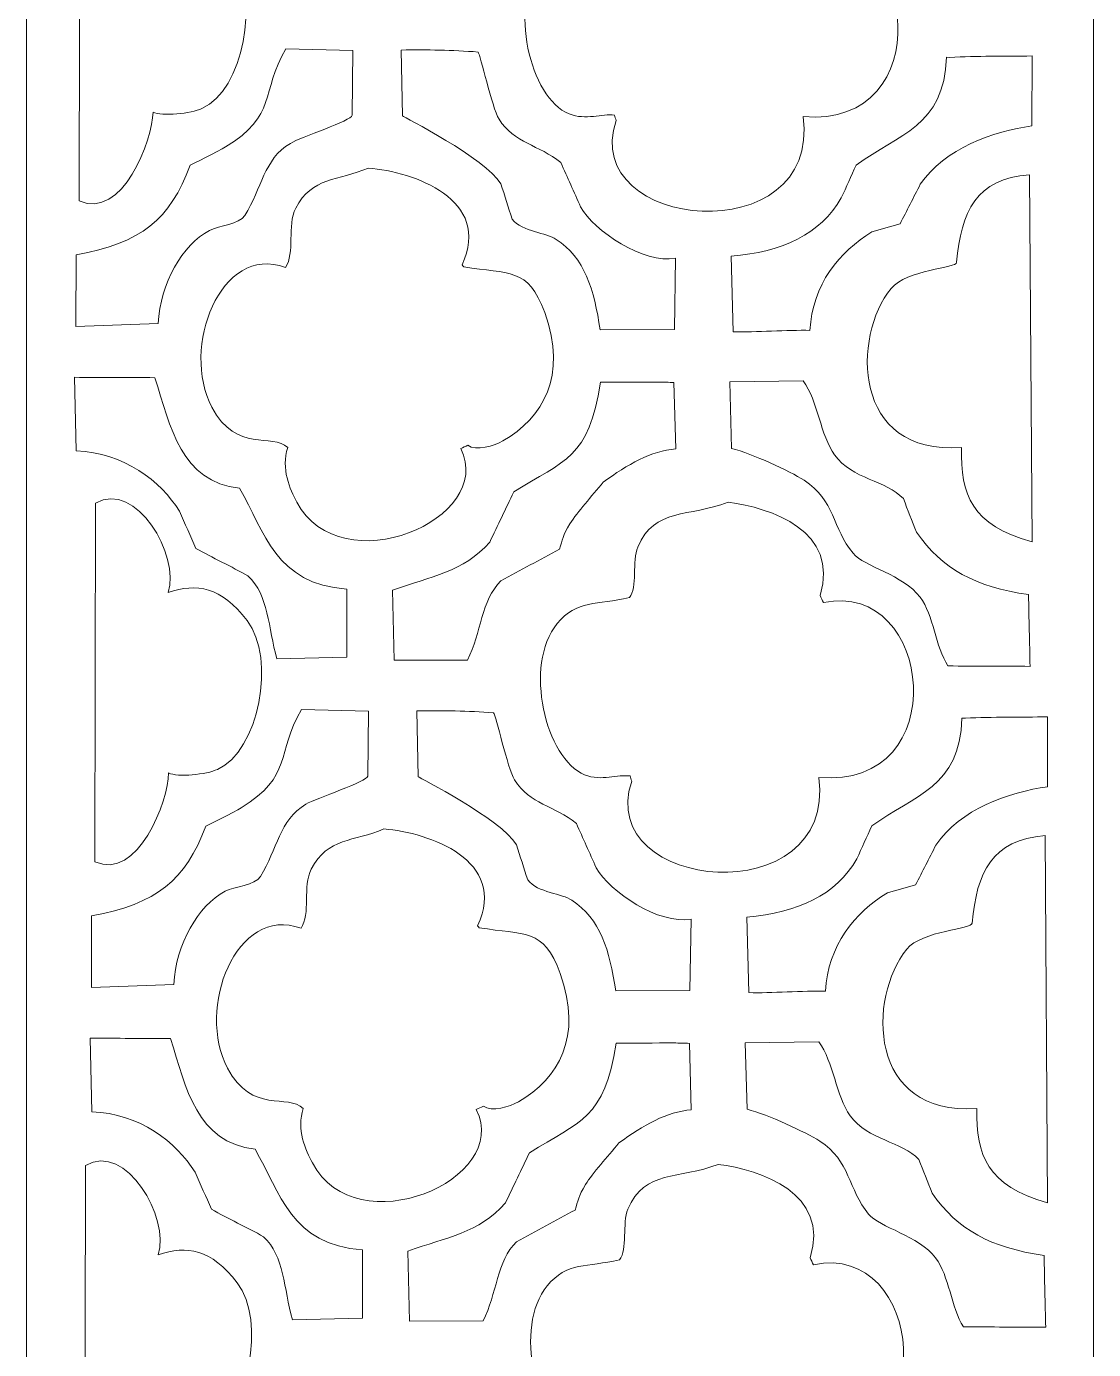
# Model space of a CAD drawing. Header units: centimetres. Extents: x 10.2 to 19.7, y -9.7 to 9.5.
# Drawn here: x 15.35 to 19.68, y -5.41 to -0.04 of the extents above; entities that cross this region are included whole.
import ezdxf

# ---------------------------------------------------------------- set-up
doc = ezdxf.new("R2010")
doc.units = ezdxf.units.CM
doc.header["$MEASUREMENT"] = 0
doc.layers.add('layer 1', color=7, linetype='Continuous')

msp = doc.modelspace()

# ---------------------------------------------------------------- linework, layer by layer
at = {"layer": 'layer 1', "color": 250, "lineweight": 9}
msp.add_open_spline([(15.36916, 9.5), (15.36916, 9.5), (19.65501, 9.5), (19.65501, 9.5), (19.65501, 9.5), (19.66694, 9.5), (19.67667, 9.48901), (19.67667, 9.47555), (19.67667, 9.47555), (19.67667, 9.47555), (19.67667, -9.47423), (19.67667, -9.47423), (19.67667, -9.47423), (19.67667, -9.48769), (19.66694, -9.49868), (19.65501, -9.49868), (19.65501, -9.49868), (19.65501, -9.49868), (15.36916, -9.49868), (15.36916, -9.49868), (15.36916, -9.49868), (15.35723, -9.49868), (15.3475, -9.48769), (15.3475, -9.47423), (15.3475, -9.47423), (15.3475, -9.47423), (15.3475, 9.47555), (15.3475, 9.47555), (15.3475, 9.47555), (15.3475, 9.48901), (15.35723, 9.5), (15.36916, 9.5)], degree=3, knots=[0, 0, 0, 0, 0.1111111, 0.1111111, 0.1111111, 0.1111111, 0.2222222, 0.2222222, 0.2222222, 0.2222222, 0.3333333, 0.3333333, 0.3333333, 0.3333333, 0.4444444, 0.4444444, 0.4444444, 0.4444444, 0.5555556, 0.5555556, 0.5555556, 0.5555556, 0.6666667, 0.6666667, 0.6666667, 0.6666667, 0.7777778, 0.7777778, 0.7777778, 0.7777778, 1, 1, 1, 1], dxfattribs=at)
at = {"layer": 'layer 1', "color": 7, "lineweight": 9}
for points, knots in [([(15.56387, 0.70255), (15.56387, 0.70255), (15.56143, -0.75099), (15.56143, -0.75099), (15.56143, -0.75099), (15.73655, -0.83131), (15.8599, -0.50264), (15.86119, -0.3914), (15.86119, -0.3914), (15.89675, -0.40972), (16.01572, -0.39788), (16.05961, -0.37669), (16.05961, -0.37669), (16.22653, -0.30402), (16.29844, 0.07232), (16.17977, 0.22627), (16.17977, 0.22627), (16.07359, 0.36403), (15.97593, 0.37963), (15.85932, 0.34032), (15.85932, 0.34032), (15.90689, 0.49016), (15.73061, 0.79676), (15.56387, 0.70255)], [0, 0, 0, 0, 0.1428571, 0.1428571, 0.1428571, 0.1428571, 0.2857143, 0.2857143, 0.2857143, 0.2857143, 0.4285714, 0.4285714, 0.4285714, 0.4285714, 0.5714286, 0.5714286, 0.5714286, 0.5714286, 0.7142857, 0.7142857, 0.7142857, 0.7142857, 1, 1, 1, 1]), ([(18.13082, 0.70653), (17.97207, 0.6443), (17.83257, 0.68586), (17.76445, 0.52465), (17.76445, 0.52465), (17.7406, 0.46819), (17.76446, 0.36026), (17.73075, 0.31989), (17.73075, 0.31989), (17.59843, 0.28771), (17.51786, 0.31291), (17.43728, 0.21409), (17.43728, 0.21409), (17.29984, 0.04553), (17.39005, -0.33534), (17.54893, -0.39862), (17.54893, -0.39862), (17.61744, -0.42591), (17.68264, -0.3965), (17.73316, -0.40343), (17.73316, -0.40343), (17.73533, -0.41057), (17.73753, -0.41771), (17.7397, -0.42487), (17.7397, -0.42487), (17.58725, -0.87476), (18.57149, -0.96288), (18.49882, -0.4092), (18.49882, -0.4092), (19.05049, -0.46059), (18.9645, 0.39505), (18.51729, 0.29939), (18.51729, 0.29939), (18.51282, 0.30896), (18.50834, 0.31854), (18.50385, 0.3281), (18.50385, 0.3281), (18.58517, 0.58921), (18.30426, 0.68397), (18.13082, 0.70653)], [0, 0, 0, 0, 0.0909091, 0.0909091, 0.0909091, 0.0909091, 0.1818182, 0.1818182, 0.1818182, 0.1818182, 0.2727273, 0.2727273, 0.2727273, 0.2727273, 0.3636364, 0.3636364, 0.3636364, 0.3636364, 0.4545455, 0.4545455, 0.4545455, 0.4545455, 0.5454545, 0.5454545, 0.5454545, 0.5454545, 0.6363636, 0.6363636, 0.6363636, 0.6363636, 0.7272727, 0.7272727, 0.7272727, 0.7272727, 0.8181818, 0.8181818, 0.8181818, 0.8181818, 1, 1, 1, 1]), ([(16.40002, -0.13468), (16.29612, -0.31301), (16.36596, -0.40372), (16.15565, -0.53248), (16.15565, -0.53248), (16.12885, -0.54889), (16.01192, -0.60672), (16.01192, -0.60672), (16.01192, -0.60672), (15.92895, -0.82797), (15.81414, -0.92157), (15.54862, -0.97046), (15.54862, -0.97046), (15.54862, -0.97046), (15.54813, -1.26118), (15.54813, -1.26118), (15.54813, -1.26118), (15.54813, -1.26118), (15.88171, -1.2486), (15.88171, -1.2486), (15.88171, -1.2486), (15.89104, -1.08603), (15.9804, -0.92837), (16.0901, -0.87112), (16.0901, -0.87112), (16.12979, -0.85041), (16.21072, -0.84746), (16.23348, -0.81106), (16.23348, -0.81106), (16.30325, -0.69948), (16.309, -0.58368), (16.41838, -0.51806), (16.41838, -0.51806), (16.45889, -0.49376), (16.66767, -0.42556), (16.66954, -0.40406), (16.66954, -0.40406), (16.66954, -0.40406), (16.67178, -0.14133), (16.67178, -0.14133), (16.67178, -0.14133), (16.67178, -0.14133), (16.40002, -0.13468), (16.40002, -0.13468)], [0, 0, 0, 0, 0.0833333, 0.0833333, 0.0833333, 0.0833333, 0.1666667, 0.1666667, 0.1666667, 0.1666667, 0.25, 0.25, 0.25, 0.25, 0.3333333, 0.3333333, 0.3333333, 0.3333333, 0.4166667, 0.4166667, 0.4166667, 0.4166667, 0.5, 0.5, 0.5, 0.5, 0.5833333, 0.5833333, 0.5833333, 0.5833333, 0.6666667, 0.6666667, 0.6666667, 0.6666667, 0.75, 0.75, 0.75, 0.75, 0.8333333, 0.8333333, 0.8333333, 0.8333333, 1, 1, 1, 1]), ([(16.86789, -0.13979), (16.86789, -0.13979), (16.87314, -0.40676), (16.87314, -0.40676), (16.87314, -0.40676), (16.87317, -0.40817), (17.21037, -0.57814), (17.2721, -0.68213), (17.2721, -0.68213), (17.28739, -0.72979), (17.3027, -0.77748), (17.31801, -0.82514), (17.31801, -0.82514), (17.35923, -0.87793), (17.45981, -0.87982), (17.49629, -0.90751), (17.49629, -0.90751), (17.61238, -0.98053), (17.65032, -1.11131), (17.67501, -1.27407), (17.67501, -1.27407), (17.67501, -1.27407), (17.97617, -1.27283), (17.97617, -1.27283), (17.97617, -1.27283), (17.97617, -1.27283), (17.98037, -0.98423), (17.98037, -0.98423), (17.98037, -0.98423), (17.85157, -1.00752), (17.64986, -0.87393), (17.59583, -0.77566), (17.59583, -0.77566), (17.56902, -0.71587), (17.54222, -0.65607), (17.51541, -0.59629), (17.51541, -0.59629), (17.42673, -0.5234), (17.32599, -0.51831), (17.26475, -0.41958), (17.26475, -0.41958), (17.23536, -0.37219), (17.18921, -0.15622), (17.17965, -0.14792), (17.17965, -0.14792), (17.0745, -0.13933), (16.97347, -0.13849), (16.86789, -0.13979)], [0, 0, 0, 0, 0.0769231, 0.0769231, 0.0769231, 0.0769231, 0.1538462, 0.1538462, 0.1538462, 0.1538462, 0.2307692, 0.2307692, 0.2307692, 0.2307692, 0.3076923, 0.3076923, 0.3076923, 0.3076923, 0.3846154, 0.3846154, 0.3846154, 0.3846154, 0.4615385, 0.4615385, 0.4615385, 0.4615385, 0.5384615, 0.5384615, 0.5384615, 0.5384615, 0.6153846, 0.6153846, 0.6153846, 0.6153846, 0.6923077, 0.6923077, 0.6923077, 0.6923077, 0.7692308, 0.7692308, 0.7692308, 0.7692308, 0.8461538, 0.8461538, 0.8461538, 0.8461538, 1, 1, 1, 1]), ([(19.0936, -0.16945), (19.0936, -0.16945), (19.07943, -0.16908), (19.07943, -0.16908), (19.07943, -0.16908), (19.07212, -0.45013), (18.88531, -0.4801), (18.71349, -0.60625), (18.71349, -0.60625), (18.69343, -0.65063), (18.67336, -0.69503), (18.65329, -0.73941), (18.65329, -0.73941), (18.56873, -0.88598), (18.41421, -0.95816), (18.20673, -0.97592), (18.20673, -0.97592), (18.20673, -0.97592), (18.21472, -1.28194), (18.21472, -1.28194), (18.21472, -1.28194), (18.30447, -1.28428), (18.43652, -1.274), (18.52627, -1.27634), (18.52627, -1.27634), (18.53463, -1.09119), (18.64707, -0.95614), (18.77733, -0.87737), (18.77733, -0.87737), (18.81543, -0.86654), (18.85354, -0.85571), (18.89163, -0.84489), (18.89163, -0.84489), (18.91902, -0.79125), (18.94643, -0.73759), (18.97382, -0.68394), (18.97382, -0.68394), (19.07126, -0.53908), (19.27093, -0.46823), (19.42671, -0.44758), (19.42671, -0.44758), (19.42671, -0.44758), (19.42701, -0.16395), (19.42701, -0.16395), (19.42701, -0.16395), (19.31781, -0.16551), (19.20481, -0.16358), (19.0936, -0.16945)], [0, 0, 0, 0, 0.0769231, 0.0769231, 0.0769231, 0.0769231, 0.1538462, 0.1538462, 0.1538462, 0.1538462, 0.2307692, 0.2307692, 0.2307692, 0.2307692, 0.3076923, 0.3076923, 0.3076923, 0.3076923, 0.3846154, 0.3846154, 0.3846154, 0.3846154, 0.4615385, 0.4615385, 0.4615385, 0.4615385, 0.5384615, 0.5384615, 0.5384615, 0.5384615, 0.6153846, 0.6153846, 0.6153846, 0.6153846, 0.6923077, 0.6923077, 0.6923077, 0.6923077, 0.7692308, 0.7692308, 0.7692308, 0.7692308, 0.8461538, 0.8461538, 0.8461538, 0.8461538, 1, 1, 1, 1]), ([(16.73485, -0.61848), (16.61227, -0.67037), (16.5058, -0.65312), (16.43989, -0.78097), (16.43989, -0.78097), (16.40372, -0.85118), (16.43856, -0.96276), (16.39819, -1.02097), (16.39819, -1.02097), (16.13399, -0.92373), (15.97265, -1.34874), (16.09978, -1.58754), (16.09978, -1.58754), (16.20074, -1.77716), (16.34433, -1.68926), (16.40751, -1.75157), (16.40751, -1.75157), (16.37868, -1.8366), (16.41712, -1.92123), (16.4443, -1.97233), (16.4443, -1.97233), (16.62311, -2.30868), (17.25403, -2.04105), (17.10938, -1.75568), (17.10938, -1.75568), (17.11896, -1.7512), (17.12853, -1.74673), (17.13809, -1.74225), (17.13809, -1.74225), (17.17018, -1.76716), (17.24674, -1.74423), (17.28037, -1.72468), (17.28037, -1.72468), (17.44311, -1.6301), (17.54229, -1.46262), (17.44994, -1.20439), (17.44994, -1.20439), (17.38292, -1.01702), (17.30459, -1.05058), (17.12151, -1.01856), (17.12151, -1.01856), (17.11921, -1.01614), (17.11691, -1.0137), (17.11461, -1.01128), (17.11461, -1.01128), (17.23834, -0.74429), (16.91871, -0.63344), (16.73485, -0.61848)], [0, 0, 0, 0, 0.0769231, 0.0769231, 0.0769231, 0.0769231, 0.1538462, 0.1538462, 0.1538462, 0.1538462, 0.2307692, 0.2307692, 0.2307692, 0.2307692, 0.3076923, 0.3076923, 0.3076923, 0.3076923, 0.3846154, 0.3846154, 0.3846154, 0.3846154, 0.4615385, 0.4615385, 0.4615385, 0.4615385, 0.5384615, 0.5384615, 0.5384615, 0.5384615, 0.6153846, 0.6153846, 0.6153846, 0.6153846, 0.6923077, 0.6923077, 0.6923077, 0.6923077, 0.7692308, 0.7692308, 0.7692308, 0.7692308, 0.8461538, 0.8461538, 0.8461538, 0.8461538, 1, 1, 1, 1]), ([(19.41656, -0.64532), (19.41656, -0.64532), (19.427, -2.13411), (19.427, -2.13411), (19.427, -2.13411), (19.18237, -2.06572), (19.13661, -1.94234), (19.14049, -1.75158), (19.14049, -1.75158), (18.69512, -1.78325), (18.69763, -1.2997), (18.85549, -1.10617), (18.85549, -1.10617), (18.91772, -1.02989), (19.12282, -1.02383), (19.1209, -1.00047), (19.1209, -1.00047), (19.13917, -0.79442), (19.20184, -0.66165), (19.41656, -0.64532)], [0, 0, 0, 0, 0.1666667, 0.1666667, 0.1666667, 0.1666667, 0.3333333, 0.3333333, 0.3333333, 0.3333333, 0.5, 0.5, 0.5, 0.5, 0.6666667, 0.6666667, 0.6666667, 0.6666667, 1, 1, 1, 1]), ([(16.64783, -2.32509), (16.35685, -2.30517), (16.3147, -2.09313), (16.21175, -1.91663), (16.21175, -1.91663), (15.97561, -1.89079), (15.93099, -1.66754), (15.86891, -1.46807), (15.86891, -1.46807), (15.76021, -1.4676), (15.65147, -1.46713), (15.54277, -1.46665), (15.54277, -1.46665), (15.54277, -1.46665), (15.54918, -1.76465), (15.54918, -1.76465), (15.54918, -1.76465), (15.74363, -1.77234), (15.89166, -1.88681), (15.96824, -2.00956), (15.96824, -2.00956), (15.99057, -2.05977), (16.0129, -2.11001), (16.03522, -2.16021), (16.03522, -2.16021), (16.10044, -2.19736), (16.18104, -2.23453), (16.24623, -2.27166), (16.24623, -2.27166), (16.33146, -2.35014), (16.32703, -2.48119), (16.36389, -2.6084), (16.36389, -2.6084), (16.36389, -2.6084), (16.6477, -2.60163), (16.6477, -2.60163), (16.6477, -2.60163), (16.64774, -2.50945), (16.64778, -2.41726), (16.64783, -2.32509)], [0, 0, 0, 0, 0.0909091, 0.0909091, 0.0909091, 0.0909091, 0.1818182, 0.1818182, 0.1818182, 0.1818182, 0.2727273, 0.2727273, 0.2727273, 0.2727273, 0.3636364, 0.3636364, 0.3636364, 0.3636364, 0.4545455, 0.4545455, 0.4545455, 0.4545455, 0.5454545, 0.5454545, 0.5454545, 0.5454545, 0.6363636, 0.6363636, 0.6363636, 0.6363636, 0.7272727, 0.7272727, 0.7272727, 0.7272727, 0.8181818, 0.8181818, 0.8181818, 0.8181818, 1, 1, 1, 1]), ([(17.91059, -1.48584), (17.83258, -1.48617), (17.75456, -1.4865), (17.67657, -1.48683), (17.67657, -1.48683), (17.62969, -1.79544), (17.53057, -1.80201), (17.32462, -1.93147), (17.32462, -1.93147), (17.29213, -1.99916), (17.25962, -2.06687), (17.22715, -2.13456), (17.22715, -2.13456), (17.11916, -2.25786), (16.98909, -2.27246), (16.83205, -2.32989), (16.83205, -2.32989), (16.83205, -2.32989), (16.83885, -2.6137), (16.83885, -2.6137), (16.83885, -2.6137), (16.83885, -2.6137), (17.137, -2.61306), (17.137, -2.61306), (17.137, -2.61306), (17.19331, -2.50183), (17.19142, -2.37144), (17.27267, -2.29173), (17.27267, -2.29173), (17.35179, -2.2489), (17.43091, -2.20605), (17.51002, -2.16321), (17.51002, -2.16321), (17.52282, -2.12573), (17.52255, -2.10838), (17.55256, -2.06006), (17.55256, -2.06006), (17.58257, -2.01174), (17.64125, -1.94914), (17.68765, -1.89128), (17.68765, -1.89128), (17.78689, -1.8204), (17.88229, -1.76368), (17.9815, -1.75714), (17.9815, -1.75714), (17.9815, -1.75714), (17.97436, -1.48751), (17.97436, -1.48751), (17.97436, -1.48751), (17.9531, -1.48695), (17.93183, -1.4864), (17.91059, -1.48584)], [0, 0, 0, 0, 0.0714286, 0.0714286, 0.0714286, 0.0714286, 0.1428571, 0.1428571, 0.1428571, 0.1428571, 0.2142857, 0.2142857, 0.2142857, 0.2142857, 0.2857143, 0.2857143, 0.2857143, 0.2857143, 0.3571429, 0.3571429, 0.3571429, 0.3571429, 0.4285714, 0.4285714, 0.4285714, 0.4285714, 0.5, 0.5, 0.5, 0.5, 0.5714286, 0.5714286, 0.5714286, 0.5714286, 0.6428571, 0.6428571, 0.6428571, 0.6428571, 0.7142857, 0.7142857, 0.7142857, 0.7142857, 0.7857143, 0.7857143, 0.7857143, 0.7857143, 0.8571429, 0.8571429, 0.8571429, 0.8571429, 1, 1, 1, 1]), ([(19.41922, -2.63841), (19.41704, -2.54147), (19.41482, -2.44448), (19.41263, -2.34752), (19.41263, -2.34752), (19.1957, -2.3157), (19.06292, -2.2446), (18.95832, -2.0946), (18.95832, -2.0946), (18.9406, -2.04924), (18.92287, -2.00386), (18.90514, -1.95848), (18.90514, -1.95848), (18.83539, -1.88368), (18.69842, -1.88088), (18.62613, -1.78104), (18.62613, -1.78104), (18.56818, -1.70094), (18.55927, -1.56328), (18.4989, -1.48123), (18.4989, -1.48123), (18.4989, -1.48123), (18.20051, -1.48499), (18.20051, -1.48499), (18.20051, -1.48499), (18.20051, -1.48499), (18.20766, -1.75459), (18.20766, -1.75459), (18.20766, -1.75459), (18.29499, -1.77774), (18.44176, -1.84534), (18.5029, -1.88418), (18.5029, -1.88418), (18.62669, -1.96278), (18.618, -2.08021), (18.70082, -2.18006), (18.70082, -2.18006), (18.74577, -2.23424), (18.90464, -2.26706), (18.97275, -2.35733), (18.97275, -2.35733), (19.0287, -2.43146), (19.03472, -2.55794), (19.086, -2.63683), (19.086, -2.63683), (19.19706, -2.63736), (19.30816, -2.63788), (19.41922, -2.63841)], [0, 0, 0, 0, 0.0769231, 0.0769231, 0.0769231, 0.0769231, 0.1538462, 0.1538462, 0.1538462, 0.1538462, 0.2307692, 0.2307692, 0.2307692, 0.2307692, 0.3076923, 0.3076923, 0.3076923, 0.3076923, 0.3846154, 0.3846154, 0.3846154, 0.3846154, 0.4615385, 0.4615385, 0.4615385, 0.4615385, 0.5384615, 0.5384615, 0.5384615, 0.5384615, 0.6153846, 0.6153846, 0.6153846, 0.6153846, 0.6923077, 0.6923077, 0.6923077, 0.6923077, 0.7692308, 0.7692308, 0.7692308, 0.7692308, 0.8461538, 0.8461538, 0.8461538, 0.8461538, 1, 1, 1, 1]), ([(15.62706, -1.97672), (15.62706, -1.97672), (15.62462, -3.43026), (15.62462, -3.43026), (15.62462, -3.43026), (15.79974, -3.51058), (15.92308, -3.18191), (15.92438, -3.07067), (15.92438, -3.07067), (15.95994, -3.08899), (16.07891, -3.07714), (16.1228, -3.05596), (16.1228, -3.05596), (16.28972, -2.98329), (16.36163, -2.60694), (16.24296, -2.453), (16.24296, -2.453), (16.13678, -2.31524), (16.03912, -2.29964), (15.92251, -2.33895), (15.92251, -2.33895), (15.97007, -2.18911), (15.7938, -1.8825), (15.62706, -1.97672)], [0, 0, 0, 0, 0.1428571, 0.1428571, 0.1428571, 0.1428571, 0.2857143, 0.2857143, 0.2857143, 0.2857143, 0.4285714, 0.4285714, 0.4285714, 0.4285714, 0.5714286, 0.5714286, 0.5714286, 0.5714286, 0.7142857, 0.7142857, 0.7142857, 0.7142857, 1, 1, 1, 1]), ([(18.19401, -1.97273), (18.03525, -2.03497), (17.89576, -1.99341), (17.82764, -2.15462), (17.82764, -2.15462), (17.80379, -2.21108), (17.82765, -2.31901), (17.79394, -2.35938), (17.79394, -2.35938), (17.66162, -2.39156), (17.58104, -2.36636), (17.50046, -2.46518), (17.50046, -2.46518), (17.36303, -2.63374), (17.45324, -3.01461), (17.61212, -3.07789), (17.61212, -3.07789), (17.68063, -3.10518), (17.74583, -3.07577), (17.79635, -3.0827), (17.79635, -3.0827), (17.79852, -3.08984), (17.80072, -3.09698), (17.80289, -3.10414), (17.80289, -3.10414), (17.65044, -3.55403), (18.63467, -3.64215), (18.56201, -3.08847), (18.56201, -3.08847), (19.11368, -3.13985), (19.02769, -2.28422), (18.58048, -2.37988), (18.58048, -2.37988), (18.576, -2.37031), (18.57153, -2.36073), (18.56704, -2.35117), (18.56704, -2.35117), (18.64836, -2.09006), (18.36745, -1.9953), (18.19401, -1.97273)], [0, 0, 0, 0, 0.0909091, 0.0909091, 0.0909091, 0.0909091, 0.1818182, 0.1818182, 0.1818182, 0.1818182, 0.2727273, 0.2727273, 0.2727273, 0.2727273, 0.3636364, 0.3636364, 0.3636364, 0.3636364, 0.4545455, 0.4545455, 0.4545455, 0.4545455, 0.5454545, 0.5454545, 0.5454545, 0.5454545, 0.6363636, 0.6363636, 0.6363636, 0.6363636, 0.7272727, 0.7272727, 0.7272727, 0.7272727, 0.8181818, 0.8181818, 0.8181818, 0.8181818, 1, 1, 1, 1]), ([(16.4632, -2.81395), (16.35931, -2.99228), (16.42915, -3.08299), (16.21884, -3.21175), (16.21884, -3.21175), (16.19204, -3.22816), (16.07511, -3.28599), (16.07511, -3.28599), (16.07511, -3.28599), (15.99214, -3.50724), (15.87733, -3.60084), (15.61181, -3.64973), (15.61181, -3.64973), (15.61181, -3.64973), (15.61132, -3.94045), (15.61132, -3.94045), (15.61132, -3.94045), (15.61132, -3.94045), (15.9449, -3.92787), (15.9449, -3.92787), (15.9449, -3.92787), (15.95423, -3.7653), (16.04358, -3.60764), (16.15329, -3.55039), (16.15329, -3.55039), (16.19298, -3.52968), (16.27391, -3.52673), (16.29667, -3.49033), (16.29667, -3.49033), (16.36644, -3.37874), (16.37219, -3.26294), (16.48157, -3.19733), (16.48157, -3.19733), (16.52208, -3.17303), (16.73086, -3.10483), (16.73273, -3.08333), (16.73273, -3.08333), (16.73273, -3.08333), (16.73497, -2.8206), (16.73497, -2.8206), (16.73497, -2.8206), (16.73497, -2.8206), (16.4632, -2.81395), (16.4632, -2.81395)], [0, 0, 0, 0, 0.0833333, 0.0833333, 0.0833333, 0.0833333, 0.1666667, 0.1666667, 0.1666667, 0.1666667, 0.25, 0.25, 0.25, 0.25, 0.3333333, 0.3333333, 0.3333333, 0.3333333, 0.4166667, 0.4166667, 0.4166667, 0.4166667, 0.5, 0.5, 0.5, 0.5, 0.5833333, 0.5833333, 0.5833333, 0.5833333, 0.6666667, 0.6666667, 0.6666667, 0.6666667, 0.75, 0.75, 0.75, 0.75, 0.8333333, 0.8333333, 0.8333333, 0.8333333, 1, 1, 1, 1]), ([(16.93108, -2.81906), (16.93108, -2.81906), (16.93633, -3.08603), (16.93633, -3.08603), (16.93633, -3.08603), (16.93636, -3.08743), (17.27356, -3.25741), (17.33528, -3.3614), (17.33528, -3.3614), (17.35058, -3.40906), (17.36589, -3.45675), (17.3812, -3.50441), (17.3812, -3.50441), (17.42242, -3.5572), (17.523, -3.55909), (17.55948, -3.58678), (17.55948, -3.58678), (17.67557, -3.6598), (17.71351, -3.79058), (17.7382, -3.95334), (17.7382, -3.95334), (17.7382, -3.95334), (18.03936, -3.9521), (18.03936, -3.9521), (18.03936, -3.9521), (18.03936, -3.9521), (18.04356, -3.66349), (18.04356, -3.66349), (18.04356, -3.66349), (17.91476, -3.68679), (17.71305, -3.5532), (17.65902, -3.45493), (17.65902, -3.45493), (17.63221, -3.39514), (17.60541, -3.33533), (17.5786, -3.27556), (17.5786, -3.27556), (17.48992, -3.20267), (17.38918, -3.19758), (17.32794, -3.09885), (17.32794, -3.09885), (17.29855, -3.05146), (17.25239, -2.83549), (17.24284, -2.82719), (17.24284, -2.82719), (17.13769, -2.8186), (17.03666, -2.81776), (16.93108, -2.81906)], [0, 0, 0, 0, 0.0769231, 0.0769231, 0.0769231, 0.0769231, 0.1538462, 0.1538462, 0.1538462, 0.1538462, 0.2307692, 0.2307692, 0.2307692, 0.2307692, 0.3076923, 0.3076923, 0.3076923, 0.3076923, 0.3846154, 0.3846154, 0.3846154, 0.3846154, 0.4615385, 0.4615385, 0.4615385, 0.4615385, 0.5384615, 0.5384615, 0.5384615, 0.5384615, 0.6153846, 0.6153846, 0.6153846, 0.6153846, 0.6923077, 0.6923077, 0.6923077, 0.6923077, 0.7692308, 0.7692308, 0.7692308, 0.7692308, 0.8461538, 0.8461538, 0.8461538, 0.8461538, 1, 1, 1, 1]), ([(19.15678, -2.84872), (19.15678, -2.84872), (19.14262, -2.84835), (19.14262, -2.84835), (19.14262, -2.84835), (19.13531, -3.1294), (18.9485, -3.15937), (18.77667, -3.28552), (18.77667, -3.28552), (18.75662, -3.32989), (18.73655, -3.3743), (18.71648, -3.41868), (18.71648, -3.41868), (18.63192, -3.56524), (18.4774, -3.63743), (18.26992, -3.65519), (18.26992, -3.65519), (18.26992, -3.65519), (18.2779, -3.96121), (18.2779, -3.96121), (18.2779, -3.96121), (18.36766, -3.96355), (18.49971, -3.95327), (18.58946, -3.95561), (18.58946, -3.95561), (18.59782, -3.77046), (18.71026, -3.63541), (18.84052, -3.55664), (18.84052, -3.55664), (18.87862, -3.54581), (18.91673, -3.53497), (18.95482, -3.52416), (18.95482, -3.52416), (18.98221, -3.47052), (19.00962, -3.41686), (19.03701, -3.36321), (19.03701, -3.36321), (19.13445, -3.21835), (19.33412, -3.14749), (19.48989, -3.12684), (19.48989, -3.12684), (19.48989, -3.12684), (19.4902, -2.84322), (19.4902, -2.84322), (19.4902, -2.84322), (19.381, -2.84478), (19.268, -2.84285), (19.15678, -2.84872)], [0, 0, 0, 0, 0.0769231, 0.0769231, 0.0769231, 0.0769231, 0.1538462, 0.1538462, 0.1538462, 0.1538462, 0.2307692, 0.2307692, 0.2307692, 0.2307692, 0.3076923, 0.3076923, 0.3076923, 0.3076923, 0.3846154, 0.3846154, 0.3846154, 0.3846154, 0.4615385, 0.4615385, 0.4615385, 0.4615385, 0.5384615, 0.5384615, 0.5384615, 0.5384615, 0.6153846, 0.6153846, 0.6153846, 0.6153846, 0.6923077, 0.6923077, 0.6923077, 0.6923077, 0.7692308, 0.7692308, 0.7692308, 0.7692308, 0.8461538, 0.8461538, 0.8461538, 0.8461538, 1, 1, 1, 1]), ([(16.79804, -3.29775), (16.67546, -3.34964), (16.56899, -3.33239), (16.50308, -3.46024), (16.50308, -3.46024), (16.46691, -3.53045), (16.50175, -3.64203), (16.46138, -3.70024), (16.46138, -3.70024), (16.19718, -3.603), (16.03584, -4.02801), (16.16297, -4.26681), (16.16297, -4.26681), (16.26393, -4.45643), (16.40752, -4.36853), (16.47069, -4.43084), (16.47069, -4.43084), (16.44187, -4.51587), (16.48031, -4.6005), (16.50749, -4.6516), (16.50749, -4.6516), (16.6863, -4.98795), (17.31722, -4.72032), (17.17257, -4.43495), (17.17257, -4.43495), (17.18215, -4.43047), (17.19172, -4.426), (17.20128, -4.42152), (17.20128, -4.42152), (17.23337, -4.44643), (17.30993, -4.4235), (17.34356, -4.40395), (17.34356, -4.40395), (17.5063, -4.30937), (17.60547, -4.14189), (17.51313, -3.88366), (17.51313, -3.88366), (17.44611, -3.69629), (17.36778, -3.72985), (17.1847, -3.69783), (17.1847, -3.69783), (17.1824, -3.69541), (17.1801, -3.69297), (17.1778, -3.69055), (17.1778, -3.69055), (17.30153, -3.42356), (16.9819, -3.31271), (16.79804, -3.29775)], [0, 0, 0, 0, 0.0769231, 0.0769231, 0.0769231, 0.0769231, 0.1538462, 0.1538462, 0.1538462, 0.1538462, 0.2307692, 0.2307692, 0.2307692, 0.2307692, 0.3076923, 0.3076923, 0.3076923, 0.3076923, 0.3846154, 0.3846154, 0.3846154, 0.3846154, 0.4615385, 0.4615385, 0.4615385, 0.4615385, 0.5384615, 0.5384615, 0.5384615, 0.5384615, 0.6153846, 0.6153846, 0.6153846, 0.6153846, 0.6923077, 0.6923077, 0.6923077, 0.6923077, 0.7692308, 0.7692308, 0.7692308, 0.7692308, 0.8461538, 0.8461538, 0.8461538, 0.8461538, 1, 1, 1, 1]), ([(19.47975, -3.32459), (19.47975, -3.32459), (19.49019, -4.81338), (19.49019, -4.81338), (19.49019, -4.81338), (19.24555, -4.74499), (19.1998, -4.62161), (19.20367, -4.43085), (19.20367, -4.43085), (18.75831, -4.46252), (18.76081, -3.97897), (18.91868, -3.78544), (18.91868, -3.78544), (18.98091, -3.70916), (19.18601, -3.7031), (19.18409, -3.67974), (19.18409, -3.67974), (19.20236, -3.47368), (19.26503, -3.34092), (19.47975, -3.32459)], [0, 0, 0, 0, 0.1666667, 0.1666667, 0.1666667, 0.1666667, 0.3333333, 0.3333333, 0.3333333, 0.3333333, 0.5, 0.5, 0.5, 0.5, 0.6666667, 0.6666667, 0.6666667, 0.6666667, 1, 1, 1, 1]), ([(16.71101, -5.00436), (16.42004, -4.98444), (16.37789, -4.7724), (16.27493, -4.5959), (16.27493, -4.5959), (16.0388, -4.57006), (15.99418, -4.34681), (15.93209, -4.14734), (15.93209, -4.14734), (15.82339, -4.14687), (15.71466, -4.1464), (15.60596, -4.14592), (15.60596, -4.14592), (15.60596, -4.14592), (15.61237, -4.44391), (15.61237, -4.44391), (15.61237, -4.44391), (15.80682, -4.45161), (15.95485, -4.56608), (16.03143, -4.68883), (16.03143, -4.68883), (16.05376, -4.73904), (16.07609, -4.78928), (16.0984, -4.83948), (16.0984, -4.83948), (16.16363, -4.87663), (16.24423, -4.9138), (16.30942, -4.95093), (16.30942, -4.95093), (16.39464, -5.02941), (16.39022, -5.16046), (16.42708, -5.28767), (16.42708, -5.28767), (16.42708, -5.28767), (16.71089, -5.2809), (16.71089, -5.2809), (16.71089, -5.2809), (16.71093, -5.18872), (16.71097, -5.09653), (16.71101, -5.00436)], [0, 0, 0, 0, 0.0909091, 0.0909091, 0.0909091, 0.0909091, 0.1818182, 0.1818182, 0.1818182, 0.1818182, 0.2727273, 0.2727273, 0.2727273, 0.2727273, 0.3636364, 0.3636364, 0.3636364, 0.3636364, 0.4545455, 0.4545455, 0.4545455, 0.4545455, 0.5454545, 0.5454545, 0.5454545, 0.5454545, 0.6363636, 0.6363636, 0.6363636, 0.6363636, 0.7272727, 0.7272727, 0.7272727, 0.7272727, 0.8181818, 0.8181818, 0.8181818, 0.8181818, 1, 1, 1, 1]), ([(17.97378, -4.16511), (17.89576, -4.16544), (17.81775, -4.16577), (17.73976, -4.1661), (17.73976, -4.1661), (17.69288, -4.47471), (17.59376, -4.48128), (17.38781, -4.61074), (17.38781, -4.61074), (17.35532, -4.67843), (17.32281, -4.74614), (17.29034, -4.81383), (17.29034, -4.81383), (17.18235, -4.93713), (17.05228, -4.95173), (16.89524, -5.00916), (16.89524, -5.00916), (16.89524, -5.00916), (16.90203, -5.29297), (16.90203, -5.29297), (16.90203, -5.29297), (16.90203, -5.29297), (17.20019, -5.29233), (17.20019, -5.29233), (17.20019, -5.29233), (17.2565, -5.1811), (17.25461, -5.05071), (17.33586, -4.971), (17.33586, -4.971), (17.41498, -4.92817), (17.4941, -4.88531), (17.57321, -4.84248), (17.57321, -4.84248), (17.58601, -4.805), (17.58574, -4.78765), (17.61575, -4.73933), (17.61575, -4.73933), (17.64576, -4.69101), (17.70444, -4.62841), (17.75084, -4.57054), (17.75084, -4.57054), (17.85008, -4.49967), (17.94548, -4.44295), (18.04469, -4.43641), (18.04469, -4.43641), (18.04469, -4.43641), (18.03755, -4.16678), (18.03755, -4.16678), (18.03755, -4.16678), (18.01628, -4.16622), (17.99502, -4.16567), (17.97378, -4.16511)], [0, 0, 0, 0, 0.0714286, 0.0714286, 0.0714286, 0.0714286, 0.1428571, 0.1428571, 0.1428571, 0.1428571, 0.2142857, 0.2142857, 0.2142857, 0.2142857, 0.2857143, 0.2857143, 0.2857143, 0.2857143, 0.3571429, 0.3571429, 0.3571429, 0.3571429, 0.4285714, 0.4285714, 0.4285714, 0.4285714, 0.5, 0.5, 0.5, 0.5, 0.5714286, 0.5714286, 0.5714286, 0.5714286, 0.6428571, 0.6428571, 0.6428571, 0.6428571, 0.7142857, 0.7142857, 0.7142857, 0.7142857, 0.7857143, 0.7857143, 0.7857143, 0.7857143, 0.8571429, 0.8571429, 0.8571429, 0.8571429, 1, 1, 1, 1]), ([(19.48241, -5.31768), (19.48023, -5.22074), (19.47801, -5.12375), (19.47582, -5.02679), (19.47582, -5.02679), (19.25889, -4.99497), (19.12611, -4.92387), (19.02151, -4.77387), (19.02151, -4.77387), (19.00379, -4.72851), (18.98606, -4.68313), (18.96833, -4.63775), (18.96833, -4.63775), (18.89858, -4.56295), (18.76161, -4.56015), (18.68932, -4.46031), (18.68932, -4.46031), (18.63137, -4.38021), (18.62246, -4.24255), (18.56209, -4.1605), (18.56209, -4.1605), (18.56209, -4.1605), (18.2637, -4.16426), (18.2637, -4.16426), (18.2637, -4.16426), (18.2637, -4.16426), (18.27084, -4.43386), (18.27084, -4.43386), (18.27084, -4.43386), (18.35818, -4.45701), (18.50495, -4.52461), (18.56609, -4.56345), (18.56609, -4.56345), (18.68988, -4.64205), (18.68119, -4.75948), (18.76401, -4.85933), (18.76401, -4.85933), (18.80895, -4.91351), (18.96783, -4.94633), (19.03594, -5.0366), (19.03594, -5.0366), (19.09189, -5.11073), (19.0979, -5.23721), (19.14919, -5.3161), (19.14919, -5.3161), (19.26025, -5.31663), (19.37135, -5.31715), (19.48241, -5.31768)], [0, 0, 0, 0, 0.0769231, 0.0769231, 0.0769231, 0.0769231, 0.1538462, 0.1538462, 0.1538462, 0.1538462, 0.2307692, 0.2307692, 0.2307692, 0.2307692, 0.3076923, 0.3076923, 0.3076923, 0.3076923, 0.3846154, 0.3846154, 0.3846154, 0.3846154, 0.4615385, 0.4615385, 0.4615385, 0.4615385, 0.5384615, 0.5384615, 0.5384615, 0.5384615, 0.6153846, 0.6153846, 0.6153846, 0.6153846, 0.6923077, 0.6923077, 0.6923077, 0.6923077, 0.7692308, 0.7692308, 0.7692308, 0.7692308, 0.8461538, 0.8461538, 0.8461538, 0.8461538, 1, 1, 1, 1]), ([(15.58685, -4.66138), (15.58685, -4.66138), (15.58441, -6.11492), (15.58441, -6.11492), (15.58441, -6.11492), (15.75953, -6.19524), (15.88287, -5.86657), (15.88417, -5.75533), (15.88417, -5.75533), (15.91972, -5.77365), (16.0387, -5.76181), (16.08259, -5.74062), (16.08259, -5.74062), (16.2495, -5.66795), (16.32142, -5.29161), (16.20275, -5.13767), (16.20275, -5.13767), (16.09657, -4.9999), (15.9989, -4.9843), (15.8823, -5.02362), (15.8823, -5.02362), (15.92986, -4.87377), (15.75359, -4.56717), (15.58685, -4.66138)], [0, 0, 0, 0, 0.1428571, 0.1428571, 0.1428571, 0.1428571, 0.2857143, 0.2857143, 0.2857143, 0.2857143, 0.4285714, 0.4285714, 0.4285714, 0.4285714, 0.5714286, 0.5714286, 0.5714286, 0.5714286, 0.7142857, 0.7142857, 0.7142857, 0.7142857, 1, 1, 1, 1]), ([(18.15379, -4.6574), (17.99504, -4.71963), (17.85555, -4.67807), (17.78743, -4.83929), (17.78743, -4.83929), (17.76358, -4.89574), (17.78744, -5.00367), (17.75373, -5.04404), (17.75373, -5.04404), (17.62141, -5.07622), (17.54083, -5.05102), (17.46025, -5.14984), (17.46025, -5.14984), (17.32282, -5.3184), (17.41303, -5.69927), (17.57191, -5.76256), (17.57191, -5.76256), (17.64042, -5.78984), (17.70562, -5.76043), (17.75614, -5.76736), (17.75614, -5.76736), (17.75831, -5.7745), (17.7605, -5.78165), (17.76268, -5.78881), (17.76268, -5.78881), (17.61022, -6.2387), (18.59446, -6.32681), (18.5218, -5.77313), (18.5218, -5.77313), (19.07347, -5.82452), (18.98748, -4.96888), (18.54027, -5.06454), (18.54027, -5.06454), (18.53579, -5.05498), (18.53132, -5.04539), (18.52683, -5.03583), (18.52683, -5.03583), (18.60815, -4.77472), (18.32724, -4.67996), (18.15379, -4.6574)], [0, 0, 0, 0, 0.0909091, 0.0909091, 0.0909091, 0.0909091, 0.1818182, 0.1818182, 0.1818182, 0.1818182, 0.2727273, 0.2727273, 0.2727273, 0.2727273, 0.3636364, 0.3636364, 0.3636364, 0.3636364, 0.4545455, 0.4545455, 0.4545455, 0.4545455, 0.5454545, 0.5454545, 0.5454545, 0.5454545, 0.6363636, 0.6363636, 0.6363636, 0.6363636, 0.7272727, 0.7272727, 0.7272727, 0.7272727, 0.8181818, 0.8181818, 0.8181818, 0.8181818, 1, 1, 1, 1])]:
    msp.add_open_spline(points, degree=3, knots=knots, dxfattribs=at)

doc.saveas('drawing.dxf')
